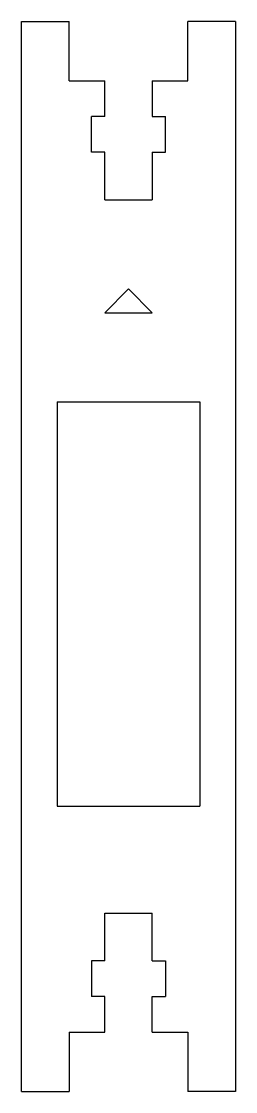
# Model space of a CAD drawing. Header units: millimetres. Extents: x -12.6 to 5.4, y -23.6 to 66.4.
import ezdxf

# ---------------------------------------------------------------- set-up
doc = ezdxf.new("R2010")
doc.units = ezdxf.units.MM

msp = doc.modelspace()

# ---------------------------------------------------------------- linework, layer by layer
at = {"color": 7, "linetype": 'Continuous', "lineweight": 25}
for p, q in [((-12.645, -23.633), (-12.645, 66.367)), ((-12.645, 66.367), (-8.645, 66.367)), ((-8.645, 61.367), (-8.645, 66.367)), ((1.355, 61.367), (1.355, 66.367)), ((5.355, 66.367), (1.355, 66.367)), ((5.355, 66.367), (5.355, -23.633)), ((-8.645, 61.367), (-5.645, 61.367)), ((-5.645, 58.367), (-5.645, 61.367)), ((-1.645, 61.367), (-1.645, 58.367)), ((-1.645, 61.367), (1.355, 61.367)), ((-5.645, 58.367), (-6.745, 58.367)), ((-6.745, 55.367), (-6.745, 58.367)), ((-1.645, 58.367), (-0.545, 58.367)), ((-0.545, 55.367), (-0.545, 58.367)), ((-5.645, 55.367), (-6.745, 55.367)), ((-5.645, 51.367), (-5.645, 55.367)), ((-1.645, 55.367), (-1.645, 51.367)), ((-1.645, 55.367), (-0.545, 55.367)), ((-5.645, 51.367), (-1.645, 51.367)), ((-5.645, 41.867), (-3.645, 43.867)), ((-1.645, 41.867), (-3.645, 43.867)), ((-5.645, 41.867), (-1.645, 41.867)), ((-9.645, 34.367), (2.355, 34.367)), ((-9.645, 34.367), (-9.645, 0.367)), ((2.355, 34.367), (2.355, 0.367)), ((-9.645, 0.367), (2.355, 0.367)), ((-5.645, -8.633), (-1.645, -8.633)), ((-5.645, -12.633), (-5.645, -8.633)), ((-1.645, -12.633), (-1.645, -8.633)), ((-5.645, -12.633), (-6.745, -12.633)), ((-6.745, -12.633), (-6.745, -15.633)), ((-1.645, -12.633), (-0.545, -12.633)), ((-0.545, -12.633), (-0.545, -15.633)), ((-5.645, -15.633), (-6.745, -15.633)), ((-5.645, -18.633), (-5.645, -15.633)), ((-1.645, -18.633), (-1.645, -15.633)), ((-1.645, -15.633), (-0.545, -15.633)), ((-8.645, -18.633), (-5.645, -18.633)), ((-8.645, -18.633), (-8.645, -23.633)), ((-1.645, -18.633), (1.355, -18.633)), ((1.355, -18.633), (1.355, -23.633)), ((-12.645, -23.633), (-8.645, -23.633)), ((5.355, -23.633), (1.355, -23.633))]:
    msp.add_line(p, q, dxfattribs=at)

doc.saveas('drawing.dxf')
